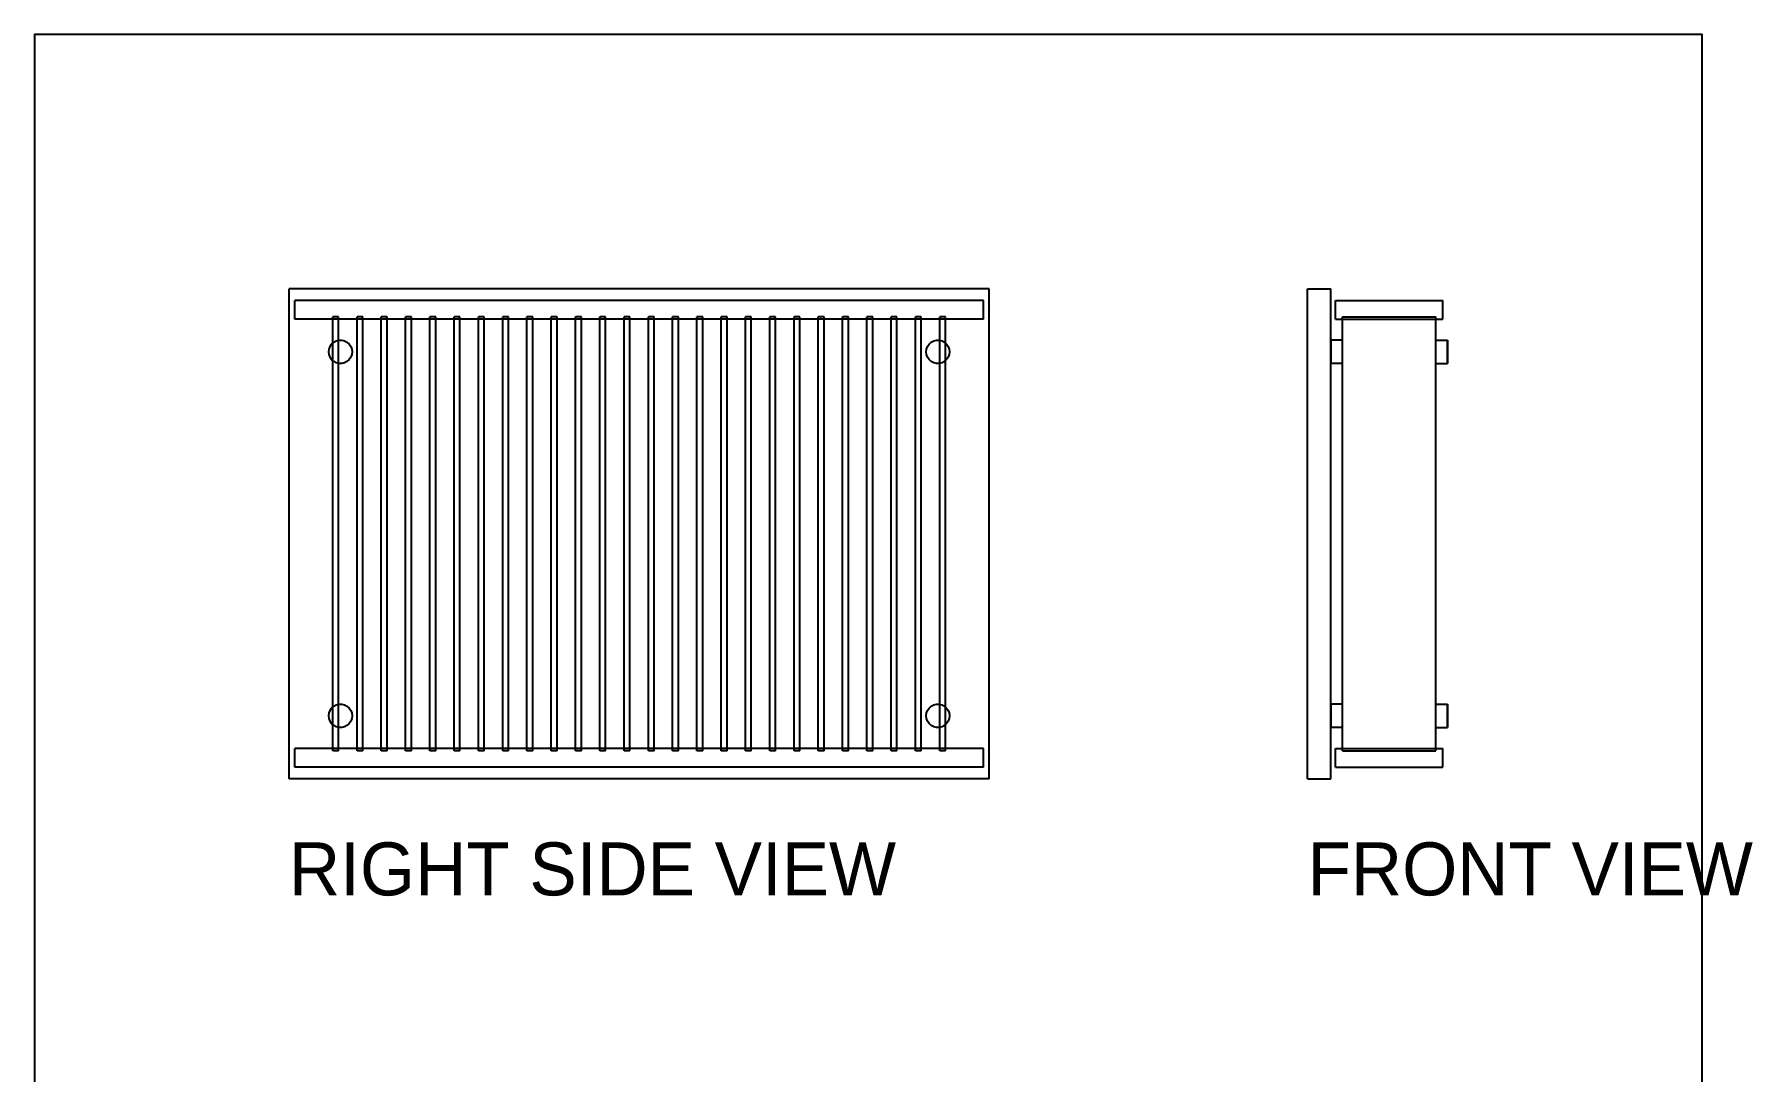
# Model space of a CAD drawing. Header units: millimetres. Extents: x -193 to -71, y -51 to 68.
# Drawn here: x -192.9 to -112, y 18.7 to 67.6 of the extents above; entities that cross this region are included whole.
import ezdxf

# ---------------------------------------------------------------- set-up
doc = ezdxf.new("R2010")
doc.units = ezdxf.units.MM
for name, color, linetype in [('BORDER', 7, 'Continuous'), ('HIDDEN', 8, 'Continuous'), ('TEXT', 5, 'Continuous'), ('VISIBLE', 7, 'Continuous')]:
    doc.layers.add(name, color=color, linetype=linetype)

msp = doc.modelspace()

# ---------------------------------------------------------------- linework, layer by layer
at = {"layer": 'BORDER'}
msp.add_lwpolyline([(-192.93, -51.47), (-114.33, -51.47), (-114.33, 67.63), (-192.93, 67.63)], close=True, dxfattribs=at)
at = {"layer": 'HIDDEN'}
for points in [[(-147.93, 55.63), (-180.93, 55.63)], [(-180.93, 32.53), (-180.93, 55.63)], [(-148.205, 55.08), (-180.655, 55.08)], [(-180.655, 54.2), (-180.655, 55.08)], [(-148.205, 54.2), (-148.205, 55.08)], [(-147.93, 32.53), (-147.93, 55.63)], [(-132.93, 55.63), (-131.83, 55.63)], [(-132.93, 32.53), (-132.93, 55.63)], [(-131.83, 32.53), (-131.83, 55.63)], [(-131.61, 55.08), (-126.55, 55.08)], [(-131.61, 54.2), (-131.61, 55.08)], [(-126.55, 54.2), (-126.55, 55.08)], [(-178.592, 54.31), (-178.867, 54.31)], [(-178.867, 54.2), (-178.867, 54.31)], [(-178.592, 54.31), (-178.867, 54.31)], [(-178.867, 33.85), (-178.867, 54.31)], [(-178.592, 54.2), (-178.592, 54.31)], [(-178.592, 33.85), (-178.592, 54.31)], [(-177.448, 54.31), (-177.723, 54.31)], [(-177.723, 54.2), (-177.723, 54.31)], [(-177.448, 54.31), (-177.723, 54.31)], [(-177.723, 33.85), (-177.723, 54.31)], [(-177.448, 54.2), (-177.448, 54.31)], [(-177.448, 33.85), (-177.448, 54.31)], [(-176.304, 54.31), (-176.579, 54.31)], [(-176.579, 54.2), (-176.579, 54.31)], [(-176.304, 54.31), (-176.579, 54.31)], [(-176.579, 33.85), (-176.579, 54.31)], [(-176.304, 54.2), (-176.304, 54.31)], [(-176.304, 33.85), (-176.304, 54.31)], [(-175.16, 54.31), (-175.435, 54.31)], [(-175.435, 54.2), (-175.435, 54.31)], [(-175.16, 54.31), (-175.435, 54.31)], [(-175.435, 33.85), (-175.435, 54.31)], [(-175.16, 54.2), (-175.16, 54.31)], [(-175.16, 33.85), (-175.16, 54.31)], [(-174.016, 54.31), (-174.291, 54.31)], [(-174.291, 54.2), (-174.291, 54.31)], [(-174.016, 54.31), (-174.291, 54.31)], [(-174.291, 33.85), (-174.291, 54.31)], [(-174.016, 54.2), (-174.016, 54.31)], [(-174.016, 33.85), (-174.016, 54.31)], [(-172.872, 54.31), (-173.147, 54.31)], [(-173.147, 54.2), (-173.147, 54.31)], [(-172.872, 54.31), (-173.147, 54.31)], [(-173.147, 33.85), (-173.147, 54.31)], [(-172.872, 54.2), (-172.872, 54.31)], [(-172.872, 33.85), (-172.872, 54.31)], [(-171.728, 54.31), (-172.003, 54.31)], [(-172.003, 54.2), (-172.003, 54.31)], [(-171.728, 54.31), (-172.003, 54.31)], [(-172.003, 33.85), (-172.003, 54.31)], [(-171.728, 54.2), (-171.728, 54.31)], [(-171.728, 33.85), (-171.728, 54.31)], [(-170.584, 54.31), (-170.859, 54.31)], [(-170.859, 54.2), (-170.859, 54.31)], [(-170.584, 54.31), (-170.859, 54.31)], [(-170.859, 33.85), (-170.859, 54.31)], [(-170.584, 54.2), (-170.584, 54.31)], [(-170.584, 33.85), (-170.584, 54.31)], [(-169.44, 54.31), (-169.715, 54.31)], [(-169.715, 54.2), (-169.715, 54.31)], [(-169.44, 54.31), (-169.715, 54.31)], [(-169.715, 33.85), (-169.715, 54.31)], [(-169.44, 54.2), (-169.44, 54.31)], [(-169.44, 33.85), (-169.44, 54.31)], [(-168.296, 54.31), (-168.571, 54.31)], [(-168.571, 54.2), (-168.571, 54.31)], [(-168.296, 54.31), (-168.571, 54.31)], [(-168.571, 33.85), (-168.571, 54.31)], [(-168.296, 54.2), (-168.296, 54.31)], [(-168.296, 33.85), (-168.296, 54.31)], [(-167.152, 54.31), (-167.427, 54.31)], [(-167.427, 54.2), (-167.427, 54.31)], [(-167.152, 54.31), (-167.427, 54.31)], [(-167.427, 33.85), (-167.427, 54.31)], [(-167.152, 54.2), (-167.152, 54.31)], [(-167.152, 33.85), (-167.152, 54.31)], [(-166.008, 54.31), (-166.283, 54.31)], [(-166.283, 54.2), (-166.283, 54.31)], [(-166.008, 54.31), (-166.283, 54.31)], [(-166.283, 33.85), (-166.283, 54.31)], [(-166.008, 54.2), (-166.008, 54.31)], [(-166.008, 33.85), (-166.008, 54.31)], [(-164.864, 54.31), (-165.139, 54.31)], [(-165.139, 54.2), (-165.139, 54.31)], [(-164.864, 54.31), (-165.139, 54.31)], [(-165.139, 33.85), (-165.139, 54.31)], [(-164.864, 54.2), (-164.864, 54.31)], [(-164.864, 33.85), (-164.864, 54.31)], [(-163.72, 54.31), (-163.995, 54.31)], [(-163.995, 54.2), (-163.995, 54.31)], [(-163.72, 54.31), (-163.995, 54.31)], [(-163.995, 33.85), (-163.995, 54.31)], [(-163.72, 54.2), (-163.72, 54.31)], [(-163.72, 33.85), (-163.72, 54.31)], [(-162.576, 54.31), (-162.851, 54.31)], [(-162.851, 54.2), (-162.851, 54.31)], [(-162.576, 54.31), (-162.851, 54.31)], [(-162.851, 33.85), (-162.851, 54.31)], [(-162.576, 54.2), (-162.576, 54.31)], [(-162.576, 33.85), (-162.576, 54.31)], [(-161.432, 54.31), (-161.707, 54.31)], [(-161.707, 54.2), (-161.707, 54.31)], [(-161.432, 54.31), (-161.707, 54.31)], [(-161.707, 33.85), (-161.707, 54.31)], [(-161.432, 54.2), (-161.432, 54.31)], [(-161.432, 33.85), (-161.432, 54.31)], [(-160.288, 54.31), (-160.563, 54.31)], [(-160.563, 54.2), (-160.563, 54.31)], [(-160.288, 54.31), (-160.563, 54.31)], [(-160.563, 33.85), (-160.563, 54.31)], [(-160.288, 54.2), (-160.288, 54.31)], [(-160.288, 33.85), (-160.288, 54.31)], [(-159.144, 54.31), (-159.419, 54.31)], [(-159.419, 54.2), (-159.419, 54.31)], [(-159.144, 54.31), (-159.419, 54.31)], [(-159.419, 33.85), (-159.419, 54.31)], [(-159.144, 54.2), (-159.144, 54.31)], [(-159.144, 33.85), (-159.144, 54.31)], [(-158, 54.31), (-158.275, 54.31)], [(-158.275, 54.2), (-158.275, 54.31)], [(-158, 54.31), (-158.275, 54.31)], [(-158.275, 33.85), (-158.275, 54.31)], [(-158, 54.2), (-158, 54.31)], [(-158, 33.85), (-158, 54.31)], [(-156.856, 54.31), (-157.131, 54.31)], [(-157.131, 54.2), (-157.131, 54.31)], [(-156.856, 54.31), (-157.131, 54.31)], [(-157.131, 33.85), (-157.131, 54.31)], [(-156.856, 54.2), (-156.856, 54.31)], [(-156.856, 33.85), (-156.856, 54.31)], [(-155.712, 54.31), (-155.987, 54.31)], [(-155.987, 54.2), (-155.987, 54.31)], [(-155.712, 54.31), (-155.987, 54.31)], [(-155.987, 33.85), (-155.987, 54.31)], [(-155.712, 54.2), (-155.712, 54.31)], [(-155.712, 33.85), (-155.712, 54.31)], [(-154.568, 54.31), (-154.843, 54.31)], [(-154.843, 54.2), (-154.843, 54.31)], [(-154.568, 54.31), (-154.843, 54.31)], [(-154.843, 33.85), (-154.843, 54.31)], [(-154.568, 54.2), (-154.568, 54.31)], [(-154.568, 33.85), (-154.568, 54.31)], [(-153.424, 54.31), (-153.699, 54.31)], [(-153.699, 54.2), (-153.699, 54.31)], [(-153.424, 54.31), (-153.699, 54.31)], [(-153.699, 33.85), (-153.699, 54.31)], [(-153.424, 54.2), (-153.424, 54.31)], [(-153.424, 33.85), (-153.424, 54.31)], [(-152.28, 54.31), (-152.555, 54.31)], [(-152.555, 54.2), (-152.555, 54.31)], [(-152.28, 54.31), (-152.555, 54.31)], [(-152.555, 33.85), (-152.555, 54.31)], [(-152.28, 54.2), (-152.28, 54.31)], [(-152.28, 33.85), (-152.28, 54.31)], [(-151.136, 54.31), (-151.411, 54.31)], [(-151.411, 54.2), (-151.411, 54.31)], [(-151.136, 54.31), (-151.411, 54.31)], [(-151.411, 33.85), (-151.411, 54.31)], [(-151.136, 54.2), (-151.136, 54.31)], [(-151.136, 33.85), (-151.136, 54.31)], [(-149.992, 54.31), (-150.267, 54.31)], [(-150.267, 54.2), (-150.267, 54.31)], [(-149.992, 54.31), (-150.267, 54.31)], [(-150.267, 33.85), (-150.267, 54.31)], [(-149.992, 54.2), (-149.992, 54.31)], [(-149.992, 33.85), (-149.992, 54.31)], [(-131.28, 54.31), (-126.88, 54.31)], [(-131.28, 54.31), (-126.88, 54.31)], [(-131.28, 33.85), (-131.28, 54.31)], [(-131.28, 33.85), (-131.28, 54.31)], [(-131.28, 54.31), (-126.88, 54.31)], [(-131.28, 54.31), (-126.88, 54.31)], [(-131.28, 33.85), (-131.28, 54.31)], [(-131.28, 33.85), (-131.28, 54.31)], [(-131.28, 54.31), (-126.88, 54.31)], [(-131.28, 54.31), (-126.88, 54.31)], [(-131.28, 33.85), (-131.28, 54.31)], [(-131.28, 33.85), (-131.28, 54.31)], [(-131.28, 54.31), (-126.88, 54.31)], [(-131.28, 54.31), (-126.88, 54.31)], [(-131.28, 33.85), (-131.28, 54.31)], [(-131.28, 33.85), (-131.28, 54.31)], [(-131.28, 54.31), (-126.88, 54.31)], [(-131.28, 54.31), (-126.88, 54.31)], [(-131.28, 33.85), (-131.28, 54.31)], [(-131.28, 33.85), (-131.28, 54.31)], [(-131.28, 54.31), (-126.88, 54.31)], [(-131.28, 54.31), (-126.88, 54.31)], [(-131.28, 33.85), (-131.28, 54.31)], [(-131.28, 33.85), (-131.28, 54.31)], [(-131.28, 54.31), (-126.88, 54.31)], [(-131.28, 54.31), (-126.88, 54.31)], [(-131.28, 33.85), (-131.28, 54.31)], [(-131.28, 33.85), (-131.28, 54.31)], [(-131.28, 54.31), (-126.88, 54.31)], [(-131.28, 54.31), (-126.88, 54.31)], [(-131.28, 33.85), (-131.28, 54.31)], [(-131.28, 33.85), (-131.28, 54.31)], [(-131.28, 54.31), (-126.88, 54.31)], [(-131.28, 54.31), (-126.88, 54.31)], [(-131.28, 33.85), (-131.28, 54.31)], [(-131.28, 33.85), (-131.28, 54.31)], [(-131.28, 54.31), (-126.88, 54.31)], [(-131.28, 54.31), (-126.88, 54.31)], [(-131.28, 33.85), (-131.28, 54.31)], [(-131.28, 33.85), (-131.28, 54.31)], [(-131.28, 54.31), (-126.88, 54.31)], [(-131.28, 54.31), (-126.88, 54.31)], [(-131.28, 33.85), (-131.28, 54.31)], [(-131.28, 33.85), (-131.28, 54.31)], [(-131.28, 54.31), (-126.88, 54.31)], [(-131.28, 54.31), (-126.88, 54.31)], [(-131.28, 33.85), (-131.28, 54.31)], [(-131.28, 33.85), (-131.28, 54.31)], [(-131.28, 54.31), (-126.88, 54.31)], [(-131.28, 54.31), (-126.88, 54.31)], [(-131.28, 33.85), (-131.28, 54.31)], [(-131.28, 33.85), (-131.28, 54.31)], [(-131.28, 54.31), (-126.88, 54.31)], [(-131.28, 54.31), (-126.88, 54.31)], [(-131.28, 33.85), (-131.28, 54.31)], [(-131.28, 33.85), (-131.28, 54.31)], [(-131.28, 54.31), (-126.88, 54.31)], [(-131.28, 54.31), (-126.88, 54.31)], [(-131.28, 33.85), (-131.28, 54.31)], [(-131.28, 33.85), (-131.28, 54.31)], [(-131.28, 54.31), (-126.88, 54.31)], [(-131.28, 54.31), (-126.88, 54.31)], [(-131.28, 33.85), (-131.28, 54.31)], [(-131.28, 33.85), (-131.28, 54.31)], [(-131.28, 54.31), (-126.88, 54.31)], [(-131.28, 54.31), (-126.88, 54.31)], [(-131.28, 33.85), (-131.28, 54.31)], [(-131.28, 33.85), (-131.28, 54.31)], [(-131.28, 54.31), (-126.88, 54.31)], [(-131.28, 54.31), (-126.88, 54.31)], [(-131.28, 33.85), (-131.28, 54.31)], [(-131.28, 33.85), (-131.28, 54.31)], [(-131.28, 54.31), (-126.88, 54.31)], [(-131.28, 54.31), (-126.88, 54.31)], [(-131.28, 33.85), (-131.28, 54.31)], [(-131.28, 33.85), (-131.28, 54.31)], [(-131.28, 54.31), (-126.88, 54.31)], [(-131.28, 54.31), (-126.88, 54.31)], [(-131.28, 33.85), (-131.28, 54.31)], [(-131.28, 33.85), (-131.28, 54.31)], [(-131.28, 54.31), (-126.88, 54.31)], [(-131.28, 54.31), (-126.88, 54.31)], [(-131.28, 33.85), (-131.28, 54.31)], [(-131.28, 33.85), (-131.28, 54.31)], [(-131.28, 54.31), (-126.88, 54.31)], [(-131.28, 54.31), (-126.88, 54.31)], [(-131.28, 33.85), (-131.28, 54.31)], [(-131.28, 33.85), (-131.28, 54.31)], [(-131.28, 54.31), (-126.88, 54.31)], [(-131.28, 54.31), (-126.88, 54.31)], [(-131.28, 33.85), (-131.28, 54.31)], [(-131.28, 33.85), (-131.28, 54.31)], [(-131.28, 54.31), (-126.88, 54.31)], [(-131.28, 54.31), (-126.88, 54.31)], [(-131.28, 33.85), (-131.28, 54.31)], [(-131.28, 33.85), (-131.28, 54.31)], [(-131.28, 54.31), (-126.88, 54.31)], [(-131.28, 54.31), (-126.88, 54.31)], [(-131.28, 33.85), (-131.28, 54.31)], [(-131.28, 33.85), (-131.28, 54.31)], [(-131.28, 54.31), (-126.88, 54.31)], [(-131.28, 54.31), (-126.88, 54.31)], [(-131.28, 33.85), (-131.28, 54.31)], [(-131.28, 54.2), (-131.28, 54.31)], [(-126.88, 33.85), (-126.88, 54.31)], [(-126.88, 33.85), (-126.88, 54.31)], [(-126.88, 33.85), (-126.88, 54.31)], [(-126.88, 33.85), (-126.88, 54.31)], [(-126.88, 33.85), (-126.88, 54.31)], [(-126.88, 33.85), (-126.88, 54.31)], [(-126.88, 33.85), (-126.88, 54.31)], [(-126.88, 33.85), (-126.88, 54.31)], [(-126.88, 33.85), (-126.88, 54.31)], [(-126.88, 33.85), (-126.88, 54.31)], [(-126.88, 33.85), (-126.88, 54.31)], [(-126.88, 33.85), (-126.88, 54.31)], [(-126.88, 33.85), (-126.88, 54.31)], [(-126.88, 33.85), (-126.88, 54.31)], [(-126.88, 33.85), (-126.88, 54.31)], [(-126.88, 33.85), (-126.88, 54.31)], [(-126.88, 33.85), (-126.88, 54.31)], [(-126.88, 33.85), (-126.88, 54.31)], [(-126.88, 33.85), (-126.88, 54.31)], [(-126.88, 33.85), (-126.88, 54.31)], [(-126.88, 33.85), (-126.88, 54.31)], [(-126.88, 33.85), (-126.88, 54.31)], [(-126.88, 33.85), (-126.88, 54.31)], [(-126.88, 33.85), (-126.88, 54.31)], [(-126.88, 33.85), (-126.88, 54.31)], [(-126.88, 33.85), (-126.88, 54.31)], [(-126.88, 33.85), (-126.88, 54.31)], [(-126.88, 33.85), (-126.88, 54.31)], [(-126.88, 33.85), (-126.88, 54.31)], [(-126.88, 33.85), (-126.88, 54.31)], [(-126.88, 33.85), (-126.88, 54.31)], [(-126.88, 33.85), (-126.88, 54.31)], [(-126.88, 33.85), (-126.88, 54.31)], [(-126.88, 33.85), (-126.88, 54.31)], [(-126.88, 33.85), (-126.88, 54.31)], [(-126.88, 33.85), (-126.88, 54.31)], [(-126.88, 33.85), (-126.88, 54.31)], [(-126.88, 33.85), (-126.88, 54.31)], [(-126.88, 33.85), (-126.88, 54.31)], [(-126.88, 33.85), (-126.88, 54.31)], [(-126.88, 33.85), (-126.88, 54.31)], [(-126.88, 33.85), (-126.88, 54.31)], [(-126.88, 33.85), (-126.88, 54.31)], [(-126.88, 33.85), (-126.88, 54.31)], [(-126.88, 33.85), (-126.88, 54.31)], [(-126.88, 33.85), (-126.88, 54.31)], [(-126.88, 33.85), (-126.88, 54.31)], [(-126.88, 33.85), (-126.88, 54.31)], [(-126.88, 33.85), (-126.88, 54.31)], [(-126.88, 33.85), (-126.88, 54.31)], [(-126.88, 33.85), (-126.88, 54.31)], [(-126.88, 54.2), (-126.88, 54.31)], [(-148.205, 54.2), (-180.655, 54.2)], [(-131.61, 54.2), (-126.55, 54.2)], [(-179.06, 52.66), (-179.044, 52.792)], [(-179.044, 52.528), (-179.06, 52.66)], [(-179.044, 52.792), (-178.997, 52.916)], [(-178.997, 52.916), (-178.922, 53.025)], [(-178.922, 53.025), (-178.822, 53.113)], [(-178.867, 52.247), (-178.867, 53.073)], [(-178.822, 53.113), (-178.705, 53.174)], [(-178.705, 53.174), (-178.576, 53.206)], [(-178.592, 52.118), (-178.592, 53.202)], [(-178.576, 53.206), (-178.444, 53.206)], [(-178.444, 53.206), (-178.315, 53.174)], [(-178.315, 53.174), (-178.198, 53.113)], [(-178.198, 53.113), (-178.098, 53.025)], [(-178.098, 53.025), (-178.023, 52.916)], [(-178.023, 52.916), (-177.976, 52.792)], [(-177.976, 52.792), (-177.96, 52.66)], [(-177.96, 52.66), (-177.976, 52.528)], [(-150.9, 52.66), (-150.884, 52.792)], [(-150.884, 52.528), (-150.9, 52.66)], [(-150.884, 52.792), (-150.837, 52.916)], [(-150.837, 52.916), (-150.762, 53.025)], [(-150.762, 53.025), (-150.662, 53.113)], [(-150.662, 53.113), (-150.545, 53.174)], [(-150.545, 53.174), (-150.416, 53.206)], [(-150.416, 53.206), (-150.284, 53.206)], [(-150.284, 53.206), (-150.155, 53.174)], [(-150.267, 52.118), (-150.267, 53.202)], [(-150.155, 53.174), (-150.038, 53.113)], [(-150.038, 53.113), (-149.938, 53.025)], [(-149.992, 52.247), (-149.992, 53.073)], [(-149.938, 53.025), (-149.863, 52.916)], [(-149.863, 52.916), (-149.816, 52.792)], [(-149.816, 52.792), (-149.8, 52.66)], [(-149.8, 52.66), (-149.816, 52.528)], [(-131.83, 53.21), (-131.83, 53.206)], [(-131.83, 53.206), (-131.83, 53.21)], [(-131.83, 53.21), (-131.83, 53.206)], [(-131.83, 53.206), (-131.83, 53.21)], [(-131.83, 53.206), (-131.83, 53.174)], [(-131.83, 53.174), (-131.83, 53.206)], [(-131.83, 53.206), (-131.83, 53.174)], [(-131.83, 53.174), (-131.83, 53.206)], [(-131.83, 53.174), (-131.83, 53.113)], [(-131.83, 53.113), (-131.83, 53.174)], [(-131.83, 53.174), (-131.83, 53.113)], [(-131.83, 53.113), (-131.83, 53.174)], [(-131.83, 53.113), (-131.83, 53.025)], [(-131.83, 53.025), (-131.83, 53.113)], [(-131.83, 53.113), (-131.83, 53.025)], [(-131.83, 53.025), (-131.83, 53.113)], [(-131.83, 53.025), (-131.83, 52.916)], [(-131.83, 52.916), (-131.83, 53.025)], [(-131.83, 53.025), (-131.83, 52.916)], [(-131.83, 52.916), (-131.83, 53.025)], [(-131.83, 52.916), (-131.83, 52.792)], [(-131.83, 52.792), (-131.83, 52.916)], [(-131.83, 52.916), (-131.83, 52.792)], [(-131.83, 52.792), (-131.83, 52.916)], [(-131.83, 52.792), (-131.83, 52.66)], [(-131.83, 52.66), (-131.83, 52.792)], [(-131.83, 52.792), (-131.83, 52.66)], [(-131.83, 52.66), (-131.83, 52.792)], [(-131.83, 52.528), (-131.83, 52.66)], [(-131.83, 52.66), (-131.83, 52.528)], [(-131.83, 52.528), (-131.83, 52.66)], [(-131.83, 52.66), (-131.83, 52.528)], [(-131.28, 52.247), (-131.28, 53.073)], [(-126.88, 52.247), (-126.88, 53.073)], [(-126.33, 53.21), (-126.33, 53.206)], [(-126.33, 53.206), (-126.33, 53.21)], [(-126.33, 53.21), (-126.33, 53.206)], [(-126.33, 53.206), (-126.33, 53.174)], [(-126.33, 53.174), (-126.33, 53.206)], [(-126.33, 53.206), (-126.33, 53.174)], [(-126.33, 53.174), (-126.33, 53.113)], [(-126.33, 53.113), (-126.33, 53.174)], [(-126.33, 53.174), (-126.33, 53.113)], [(-126.33, 53.113), (-126.33, 53.025)], [(-126.33, 53.025), (-126.33, 53.113)], [(-126.33, 53.113), (-126.33, 53.025)], [(-126.33, 53.025), (-126.33, 52.916)], [(-126.33, 52.916), (-126.33, 53.025)], [(-126.33, 53.025), (-126.33, 52.916)], [(-126.33, 52.916), (-126.33, 52.792)], [(-126.33, 52.792), (-126.33, 52.916)], [(-126.33, 52.916), (-126.33, 52.792)], [(-126.33, 52.792), (-126.33, 52.66)], [(-126.33, 52.66), (-126.33, 52.792)], [(-126.33, 52.792), (-126.33, 52.66)], [(-126.33, 52.528), (-126.33, 52.66)], [(-126.33, 52.66), (-126.33, 52.528)], [(-126.33, 52.66), (-126.33, 52.528)], [(-178.997, 52.404), (-179.044, 52.528)], [(-178.922, 52.295), (-178.997, 52.404)], [(-178.822, 52.207), (-178.922, 52.295)], [(-178.705, 52.146), (-178.822, 52.207)], [(-178.576, 52.114), (-178.705, 52.146)], [(-178.444, 52.114), (-178.576, 52.114)], [(-178.315, 52.146), (-178.444, 52.114)], [(-178.198, 52.207), (-178.315, 52.146)], [(-178.098, 52.295), (-178.198, 52.207)], [(-178.023, 52.404), (-178.098, 52.295)], [(-177.976, 52.528), (-178.023, 52.404)], [(-150.837, 52.404), (-150.884, 52.528)], [(-150.762, 52.295), (-150.837, 52.404)], [(-150.662, 52.207), (-150.762, 52.295)], [(-150.545, 52.146), (-150.662, 52.207)], [(-150.416, 52.114), (-150.545, 52.146)], [(-150.284, 52.114), (-150.416, 52.114)], [(-150.155, 52.146), (-150.284, 52.114)], [(-150.038, 52.207), (-150.155, 52.146)], [(-149.938, 52.295), (-150.038, 52.207)], [(-149.863, 52.404), (-149.938, 52.295)], [(-149.816, 52.528), (-149.863, 52.404)], [(-131.83, 52.404), (-131.83, 52.528)], [(-131.83, 52.528), (-131.83, 52.404)], [(-131.83, 52.404), (-131.83, 52.528)], [(-131.83, 52.528), (-131.83, 52.404)], [(-131.83, 52.295), (-131.83, 52.404)], [(-131.83, 52.404), (-131.83, 52.295)], [(-131.83, 52.295), (-131.83, 52.404)], [(-131.83, 52.404), (-131.83, 52.295)], [(-131.83, 52.207), (-131.83, 52.295)], [(-131.83, 52.295), (-131.83, 52.207)], [(-131.83, 52.207), (-131.83, 52.295)], [(-131.83, 52.295), (-131.83, 52.207)], [(-131.83, 52.146), (-131.83, 52.207)], [(-131.83, 52.207), (-131.83, 52.146)], [(-131.83, 52.146), (-131.83, 52.207)], [(-131.83, 52.207), (-131.83, 52.146)], [(-131.83, 52.114), (-131.83, 52.146)], [(-131.83, 52.146), (-131.83, 52.114)], [(-131.83, 52.114), (-131.83, 52.146)], [(-131.83, 52.146), (-131.83, 52.114)], [(-131.83, 52.11), (-131.83, 52.114)], [(-131.83, 52.114), (-131.83, 52.11)], [(-131.83, 52.11), (-131.83, 52.114)], [(-131.83, 52.114), (-131.83, 52.11)], [(-126.33, 52.404), (-126.33, 52.528)], [(-126.33, 52.528), (-126.33, 52.404)], [(-126.33, 52.528), (-126.33, 52.404)], [(-126.33, 52.295), (-126.33, 52.404)], [(-126.33, 52.404), (-126.33, 52.295)], [(-126.33, 52.404), (-126.33, 52.295)], [(-126.33, 52.207), (-126.33, 52.295)], [(-126.33, 52.295), (-126.33, 52.207)], [(-126.33, 52.295), (-126.33, 52.207)], [(-126.33, 52.146), (-126.33, 52.207)], [(-126.33, 52.207), (-126.33, 52.146)], [(-126.33, 52.207), (-126.33, 52.146)], [(-126.33, 52.114), (-126.33, 52.146)], [(-126.33, 52.146), (-126.33, 52.114)], [(-126.33, 52.146), (-126.33, 52.114)], [(-126.33, 52.11), (-126.33, 52.114)], [(-126.33, 52.114), (-126.33, 52.11)], [(-126.33, 52.114), (-126.33, 52.11)], [(-179.06, 35.5), (-179.044, 35.632)], [(-179.044, 35.632), (-178.997, 35.756)], [(-178.997, 35.756), (-178.922, 35.865)], [(-178.922, 35.865), (-178.822, 35.953)], [(-178.867, 35.087), (-178.867, 35.913)], [(-178.822, 35.953), (-178.705, 36.014)], [(-178.705, 36.014), (-178.576, 36.046)], [(-178.592, 34.958), (-178.592, 36.042)], [(-178.576, 36.046), (-178.444, 36.046)], [(-178.444, 36.046), (-178.315, 36.014)], [(-178.315, 36.014), (-178.198, 35.953)], [(-178.198, 35.953), (-178.098, 35.865)], [(-178.098, 35.865), (-178.023, 35.756)], [(-178.023, 35.756), (-177.976, 35.632)], [(-177.976, 35.632), (-177.96, 35.5)], [(-150.9, 35.5), (-150.884, 35.632)], [(-150.884, 35.632), (-150.837, 35.756)], [(-150.837, 35.756), (-150.762, 35.865)], [(-150.762, 35.865), (-150.662, 35.953)], [(-150.662, 35.953), (-150.545, 36.014)], [(-150.545, 36.014), (-150.416, 36.046)], [(-150.416, 36.046), (-150.284, 36.046)], [(-150.284, 36.046), (-150.155, 36.014)], [(-150.267, 34.958), (-150.267, 36.042)], [(-150.155, 36.014), (-150.038, 35.953)], [(-150.038, 35.953), (-149.938, 35.865)], [(-149.992, 35.087), (-149.992, 35.913)], [(-149.938, 35.865), (-149.863, 35.756)], [(-149.863, 35.756), (-149.816, 35.632)], [(-149.816, 35.632), (-149.8, 35.5)], [(-131.83, 36.05), (-131.83, 36.046)], [(-131.83, 36.046), (-131.83, 36.05)], [(-131.83, 36.05), (-131.83, 36.046)], [(-131.83, 36.046), (-131.83, 36.05)], [(-131.83, 36.046), (-131.83, 36.014)], [(-131.83, 36.014), (-131.83, 36.046)], [(-131.83, 36.046), (-131.83, 36.014)], [(-131.83, 36.014), (-131.83, 36.046)], [(-131.83, 36.014), (-131.83, 35.953)], [(-131.83, 35.953), (-131.83, 36.014)], [(-131.83, 36.014), (-131.83, 35.953)], [(-131.83, 35.953), (-131.83, 36.014)], [(-131.83, 35.953), (-131.83, 35.865)], [(-131.83, 35.865), (-131.83, 35.953)], [(-131.83, 35.953), (-131.83, 35.865)], [(-131.83, 35.865), (-131.83, 35.953)], [(-131.83, 35.865), (-131.83, 35.756)], [(-131.83, 35.756), (-131.83, 35.865)], [(-131.83, 35.865), (-131.83, 35.756)], [(-131.83, 35.756), (-131.83, 35.865)], [(-131.83, 35.756), (-131.83, 35.632)], [(-131.83, 35.632), (-131.83, 35.756)], [(-131.83, 35.756), (-131.83, 35.632)], [(-131.83, 35.632), (-131.83, 35.756)], [(-131.83, 35.632), (-131.83, 35.5)], [(-131.83, 35.5), (-131.83, 35.632)], [(-131.83, 35.632), (-131.83, 35.5)], [(-131.83, 35.5), (-131.83, 35.632)], [(-131.28, 35.087), (-131.28, 35.913)], [(-126.88, 35.087), (-126.88, 35.913)], [(-126.33, 36.05), (-126.33, 36.046)], [(-126.33, 36.046), (-126.33, 36.05)], [(-126.33, 36.05), (-126.33, 36.046)], [(-126.33, 36.046), (-126.33, 36.014)], [(-126.33, 36.014), (-126.33, 36.046)], [(-126.33, 36.046), (-126.33, 36.014)], [(-126.33, 36.014), (-126.33, 35.953)], [(-126.33, 35.953), (-126.33, 36.014)], [(-126.33, 36.014), (-126.33, 35.953)], [(-126.33, 35.953), (-126.33, 35.865)], [(-126.33, 35.865), (-126.33, 35.953)], [(-126.33, 35.953), (-126.33, 35.865)], [(-126.33, 35.865), (-126.33, 35.756)], [(-126.33, 35.756), (-126.33, 35.865)], [(-126.33, 35.865), (-126.33, 35.756)], [(-126.33, 35.756), (-126.33, 35.632)], [(-126.33, 35.632), (-126.33, 35.756)], [(-126.33, 35.756), (-126.33, 35.632)], [(-126.33, 35.632), (-126.33, 35.5)], [(-126.33, 35.5), (-126.33, 35.632)], [(-126.33, 35.632), (-126.33, 35.5)], [(-179.044, 35.368), (-179.06, 35.5)], [(-178.997, 35.244), (-179.044, 35.368)], [(-178.922, 35.135), (-178.997, 35.244)], [(-178.822, 35.047), (-178.922, 35.135)], [(-178.705, 34.986), (-178.822, 35.047)], [(-178.576, 34.954), (-178.705, 34.986)], [(-178.444, 34.954), (-178.576, 34.954)], [(-178.315, 34.986), (-178.444, 34.954)], [(-178.198, 35.047), (-178.315, 34.986)], [(-178.098, 35.135), (-178.198, 35.047)], [(-178.023, 35.244), (-178.098, 35.135)], [(-177.976, 35.368), (-178.023, 35.244)], [(-177.96, 35.5), (-177.976, 35.368)], [(-150.884, 35.368), (-150.9, 35.5)], [(-150.837, 35.244), (-150.884, 35.368)], [(-150.762, 35.135), (-150.837, 35.244)], [(-150.662, 35.047), (-150.762, 35.135)], [(-150.545, 34.986), (-150.662, 35.047)], [(-150.416, 34.954), (-150.545, 34.986)], [(-150.284, 34.954), (-150.416, 34.954)], [(-150.155, 34.986), (-150.284, 34.954)], [(-150.038, 35.047), (-150.155, 34.986)], [(-149.938, 35.135), (-150.038, 35.047)], [(-149.863, 35.244), (-149.938, 35.135)], [(-149.816, 35.368), (-149.863, 35.244)], [(-149.8, 35.5), (-149.816, 35.368)], [(-131.83, 35.368), (-131.83, 35.5)], [(-131.83, 35.5), (-131.83, 35.368)], [(-131.83, 35.368), (-131.83, 35.5)], [(-131.83, 35.5), (-131.83, 35.368)], [(-131.83, 35.244), (-131.83, 35.368)], [(-131.83, 35.368), (-131.83, 35.244)], [(-131.83, 35.244), (-131.83, 35.368)], [(-131.83, 35.368), (-131.83, 35.244)], [(-131.83, 35.135), (-131.83, 35.244)], [(-131.83, 35.244), (-131.83, 35.135)], [(-131.83, 35.135), (-131.83, 35.244)], [(-131.83, 35.244), (-131.83, 35.135)], [(-131.83, 35.047), (-131.83, 35.135)], [(-131.83, 35.135), (-131.83, 35.047)], [(-131.83, 35.047), (-131.83, 35.135)], [(-131.83, 35.135), (-131.83, 35.047)], [(-131.83, 34.986), (-131.83, 35.047)], [(-131.83, 35.047), (-131.83, 34.986)], [(-131.83, 34.986), (-131.83, 35.047)], [(-131.83, 35.047), (-131.83, 34.986)], [(-131.83, 34.954), (-131.83, 34.986)], [(-131.83, 34.986), (-131.83, 34.954)], [(-131.83, 34.954), (-131.83, 34.986)], [(-131.83, 34.986), (-131.83, 34.954)], [(-131.83, 34.95), (-131.83, 34.954)], [(-131.83, 34.954), (-131.83, 34.95)], [(-131.83, 34.95), (-131.83, 34.954)], [(-131.83, 34.954), (-131.83, 34.95)], [(-126.33, 35.368), (-126.33, 35.5)], [(-126.33, 35.5), (-126.33, 35.368)], [(-126.33, 35.5), (-126.33, 35.368)], [(-126.33, 35.244), (-126.33, 35.368)], [(-126.33, 35.368), (-126.33, 35.244)], [(-126.33, 35.368), (-126.33, 35.244)], [(-126.33, 35.135), (-126.33, 35.244)], [(-126.33, 35.244), (-126.33, 35.135)], [(-126.33, 35.244), (-126.33, 35.135)], [(-126.33, 35.047), (-126.33, 35.135)], [(-126.33, 35.135), (-126.33, 35.047)], [(-126.33, 35.135), (-126.33, 35.047)], [(-126.33, 34.986), (-126.33, 35.047)], [(-126.33, 35.047), (-126.33, 34.986)], [(-126.33, 35.047), (-126.33, 34.986)], [(-126.33, 34.954), (-126.33, 34.986)], [(-126.33, 34.986), (-126.33, 34.954)], [(-126.33, 34.986), (-126.33, 34.954)], [(-126.33, 34.95), (-126.33, 34.954)], [(-126.33, 34.954), (-126.33, 34.95)], [(-126.33, 34.954), (-126.33, 34.95)], [(-148.205, 33.96), (-180.655, 33.96)], [(-180.655, 33.08), (-180.655, 33.96)], [(-178.867, 33.85), (-178.867, 33.96)], [(-178.592, 33.85), (-178.867, 33.85)], [(-178.592, 33.85), (-178.867, 33.85)], [(-178.592, 33.85), (-178.592, 33.96)], [(-177.723, 33.85), (-177.723, 33.96)], [(-177.448, 33.85), (-177.723, 33.85)], [(-177.448, 33.85), (-177.723, 33.85)], [(-177.448, 33.85), (-177.448, 33.96)], [(-176.579, 33.85), (-176.579, 33.96)], [(-176.304, 33.85), (-176.579, 33.85)], [(-176.304, 33.85), (-176.579, 33.85)], [(-176.304, 33.85), (-176.304, 33.96)], [(-175.435, 33.85), (-175.435, 33.96)], [(-175.16, 33.85), (-175.435, 33.85)], [(-175.16, 33.85), (-175.435, 33.85)], [(-175.16, 33.85), (-175.16, 33.96)], [(-174.291, 33.85), (-174.291, 33.96)], [(-174.016, 33.85), (-174.291, 33.85)], [(-174.016, 33.85), (-174.291, 33.85)], [(-174.016, 33.85), (-174.016, 33.96)], [(-173.147, 33.85), (-173.147, 33.96)], [(-172.872, 33.85), (-173.147, 33.85)], [(-172.872, 33.85), (-173.147, 33.85)], [(-172.872, 33.85), (-172.872, 33.96)], [(-172.003, 33.85), (-172.003, 33.96)], [(-171.728, 33.85), (-172.003, 33.85)], [(-171.728, 33.85), (-172.003, 33.85)], [(-171.728, 33.85), (-171.728, 33.96)], [(-170.859, 33.85), (-170.859, 33.96)], [(-170.584, 33.85), (-170.859, 33.85)], [(-170.584, 33.85), (-170.859, 33.85)], [(-170.584, 33.85), (-170.584, 33.96)], [(-169.715, 33.85), (-169.715, 33.96)], [(-169.44, 33.85), (-169.715, 33.85)], [(-169.44, 33.85), (-169.715, 33.85)], [(-169.44, 33.85), (-169.44, 33.96)], [(-168.571, 33.85), (-168.571, 33.96)], [(-168.296, 33.85), (-168.571, 33.85)], [(-168.296, 33.85), (-168.571, 33.85)], [(-168.296, 33.85), (-168.296, 33.96)], [(-167.427, 33.85), (-167.427, 33.96)], [(-167.152, 33.85), (-167.427, 33.85)], [(-167.152, 33.85), (-167.427, 33.85)], [(-167.152, 33.85), (-167.152, 33.96)], [(-166.283, 33.85), (-166.283, 33.96)], [(-166.008, 33.85), (-166.283, 33.85)], [(-166.008, 33.85), (-166.283, 33.85)], [(-166.008, 33.85), (-166.008, 33.96)], [(-165.139, 33.85), (-165.139, 33.96)], [(-164.864, 33.85), (-165.139, 33.85)], [(-164.864, 33.85), (-165.139, 33.85)], [(-164.864, 33.85), (-164.864, 33.96)], [(-163.995, 33.85), (-163.995, 33.96)], [(-163.72, 33.85), (-163.995, 33.85)], [(-163.72, 33.85), (-163.995, 33.85)], [(-163.72, 33.85), (-163.72, 33.96)], [(-162.851, 33.85), (-162.851, 33.96)], [(-162.576, 33.85), (-162.851, 33.85)], [(-162.576, 33.85), (-162.851, 33.85)], [(-162.576, 33.85), (-162.576, 33.96)], [(-161.707, 33.85), (-161.707, 33.96)], [(-161.432, 33.85), (-161.707, 33.85)], [(-161.432, 33.85), (-161.707, 33.85)], [(-161.432, 33.85), (-161.432, 33.96)], [(-160.563, 33.85), (-160.563, 33.96)], [(-160.288, 33.85), (-160.563, 33.85)], [(-160.288, 33.85), (-160.563, 33.85)], [(-160.288, 33.85), (-160.288, 33.96)], [(-159.419, 33.85), (-159.419, 33.96)], [(-159.144, 33.85), (-159.419, 33.85)], [(-159.144, 33.85), (-159.419, 33.85)], [(-159.144, 33.85), (-159.144, 33.96)], [(-158.275, 33.85), (-158.275, 33.96)], [(-158, 33.85), (-158.275, 33.85)], [(-158, 33.85), (-158.275, 33.85)], [(-158, 33.85), (-158, 33.96)], [(-157.131, 33.85), (-157.131, 33.96)], [(-156.856, 33.85), (-157.131, 33.85)], [(-156.856, 33.85), (-157.131, 33.85)], [(-156.856, 33.85), (-156.856, 33.96)], [(-155.987, 33.85), (-155.987, 33.96)], [(-155.712, 33.85), (-155.987, 33.85)], [(-155.712, 33.85), (-155.987, 33.85)], [(-155.712, 33.85), (-155.712, 33.96)], [(-154.843, 33.85), (-154.843, 33.96)], [(-154.568, 33.85), (-154.843, 33.85)], [(-154.568, 33.85), (-154.843, 33.85)], [(-154.568, 33.85), (-154.568, 33.96)], [(-153.699, 33.85), (-153.699, 33.96)], [(-153.424, 33.85), (-153.699, 33.85)], [(-153.424, 33.85), (-153.699, 33.85)], [(-153.424, 33.85), (-153.424, 33.96)], [(-152.555, 33.85), (-152.555, 33.96)], [(-152.28, 33.85), (-152.555, 33.85)], [(-152.28, 33.85), (-152.555, 33.85)], [(-152.28, 33.85), (-152.28, 33.96)], [(-151.411, 33.85), (-151.411, 33.96)], [(-151.136, 33.85), (-151.411, 33.85)], [(-151.136, 33.85), (-151.411, 33.85)], [(-151.136, 33.85), (-151.136, 33.96)], [(-150.267, 33.85), (-150.267, 33.96)], [(-149.992, 33.85), (-150.267, 33.85)], [(-149.992, 33.85), (-150.267, 33.85)], [(-149.992, 33.85), (-149.992, 33.96)], [(-148.205, 33.08), (-148.205, 33.96)], [(-131.61, 33.96), (-126.55, 33.96)], [(-131.61, 33.08), (-131.61, 33.96)], [(-131.28, 33.85), (-131.28, 33.96)], [(-131.28, 33.85), (-126.88, 33.85)], [(-131.28, 33.85), (-126.88, 33.85)], [(-131.28, 33.85), (-126.88, 33.85)], [(-131.28, 33.85), (-126.88, 33.85)], [(-131.28, 33.85), (-126.88, 33.85)], [(-131.28, 33.85), (-126.88, 33.85)], [(-131.28, 33.85), (-126.88, 33.85)], [(-131.28, 33.85), (-126.88, 33.85)], [(-131.28, 33.85), (-126.88, 33.85)], [(-131.28, 33.85), (-126.88, 33.85)], [(-131.28, 33.85), (-126.88, 33.85)], [(-131.28, 33.85), (-126.88, 33.85)], [(-131.28, 33.85), (-126.88, 33.85)], [(-131.28, 33.85), (-126.88, 33.85)], [(-131.28, 33.85), (-126.88, 33.85)], [(-131.28, 33.85), (-126.88, 33.85)], [(-131.28, 33.85), (-126.88, 33.85)], [(-131.28, 33.85), (-126.88, 33.85)], [(-131.28, 33.85), (-126.88, 33.85)], [(-131.28, 33.85), (-126.88, 33.85)], [(-131.28, 33.85), (-126.88, 33.85)], [(-131.28, 33.85), (-126.88, 33.85)], [(-131.28, 33.85), (-126.88, 33.85)], [(-131.28, 33.85), (-126.88, 33.85)], [(-131.28, 33.85), (-126.88, 33.85)], [(-131.28, 33.85), (-126.88, 33.85)], [(-131.28, 33.85), (-126.88, 33.85)], [(-131.28, 33.85), (-126.88, 33.85)], [(-131.28, 33.85), (-126.88, 33.85)], [(-131.28, 33.85), (-126.88, 33.85)], [(-131.28, 33.85), (-126.88, 33.85)], [(-131.28, 33.85), (-126.88, 33.85)], [(-131.28, 33.85), (-126.88, 33.85)], [(-131.28, 33.85), (-126.88, 33.85)], [(-131.28, 33.85), (-126.88, 33.85)], [(-131.28, 33.85), (-126.88, 33.85)], [(-131.28, 33.85), (-126.88, 33.85)], [(-131.28, 33.85), (-126.88, 33.85)], [(-131.28, 33.85), (-126.88, 33.85)], [(-131.28, 33.85), (-126.88, 33.85)], [(-131.28, 33.85), (-126.88, 33.85)], [(-131.28, 33.85), (-126.88, 33.85)], [(-131.28, 33.85), (-126.88, 33.85)], [(-131.28, 33.85), (-126.88, 33.85)], [(-131.28, 33.85), (-126.88, 33.85)], [(-131.28, 33.85), (-126.88, 33.85)], [(-131.28, 33.85), (-126.88, 33.85)], [(-131.28, 33.85), (-126.88, 33.85)], [(-131.28, 33.85), (-126.88, 33.85)], [(-131.28, 33.85), (-126.88, 33.85)], [(-131.28, 33.85), (-126.88, 33.85)], [(-131.28, 33.85), (-126.88, 33.85)], [(-126.88, 33.85), (-126.88, 33.96)], [(-126.55, 33.08), (-126.55, 33.96)], [(-147.93, 32.53), (-180.93, 32.53)], [(-148.205, 33.08), (-180.655, 33.08)], [(-132.93, 32.53), (-131.83, 32.53)], [(-131.61, 33.08), (-126.55, 33.08)]]:
    msp.add_lwpolyline(points, dxfattribs=at)
at = {"layer": 'VISIBLE'}
for points in [[(-147.93, 55.63), (-180.93, 55.63)], [(-180.93, 32.53), (-180.93, 55.63)], [(-148.205, 55.08), (-180.655, 55.08)], [(-180.655, 54.2), (-180.655, 55.08)], [(-148.205, 54.2), (-148.205, 55.08)], [(-147.93, 32.53), (-147.93, 55.63)], [(-132.93, 55.63), (-131.83, 55.63)], [(-132.93, 32.53), (-132.93, 55.63)], [(-131.83, 32.53), (-131.83, 55.63)], [(-131.61, 55.08), (-126.55, 55.08)], [(-131.61, 54.2), (-131.61, 55.08)], [(-126.55, 54.2), (-126.55, 55.08)], [(-148.205, 54.2), (-180.655, 54.2)], [(-178.867, 53.073), (-178.867, 54.2)], [(-178.592, 53.202), (-178.592, 54.2)], [(-177.723, 33.96), (-177.723, 54.2)], [(-177.448, 33.96), (-177.448, 54.2)], [(-176.579, 33.96), (-176.579, 54.2)], [(-176.304, 33.96), (-176.304, 54.2)], [(-175.435, 33.96), (-175.435, 54.2)], [(-175.16, 33.96), (-175.16, 54.2)], [(-174.291, 33.96), (-174.291, 54.2)], [(-174.016, 33.96), (-174.016, 54.2)], [(-173.147, 33.96), (-173.147, 54.2)], [(-172.872, 33.96), (-172.872, 54.2)], [(-172.003, 33.96), (-172.003, 54.2)], [(-171.728, 33.96), (-171.728, 54.2)], [(-170.859, 33.96), (-170.859, 54.2)], [(-170.584, 33.96), (-170.584, 54.2)], [(-169.715, 33.96), (-169.715, 54.2)], [(-169.44, 33.96), (-169.44, 54.2)], [(-168.571, 33.96), (-168.571, 54.2)], [(-168.296, 33.96), (-168.296, 54.2)], [(-167.427, 33.96), (-167.427, 54.2)], [(-167.152, 33.96), (-167.152, 54.2)], [(-166.283, 33.96), (-166.283, 54.2)], [(-166.008, 33.96), (-166.008, 54.2)], [(-165.139, 33.96), (-165.139, 54.2)], [(-164.864, 33.96), (-164.864, 54.2)], [(-163.995, 33.96), (-163.995, 54.2)], [(-163.72, 33.96), (-163.72, 54.2)], [(-162.851, 33.96), (-162.851, 54.2)], [(-162.576, 33.96), (-162.576, 54.2)], [(-161.707, 33.96), (-161.707, 54.2)], [(-161.432, 33.96), (-161.432, 54.2)], [(-160.563, 33.96), (-160.563, 54.2)], [(-160.288, 33.96), (-160.288, 54.2)], [(-159.419, 33.96), (-159.419, 54.2)], [(-159.144, 33.96), (-159.144, 54.2)], [(-158.275, 33.96), (-158.275, 54.2)], [(-158, 33.96), (-158, 54.2)], [(-157.131, 33.96), (-157.131, 54.2)], [(-156.856, 33.96), (-156.856, 54.2)], [(-155.987, 33.96), (-155.987, 54.2)], [(-155.712, 33.96), (-155.712, 54.2)], [(-154.843, 33.96), (-154.843, 54.2)], [(-154.568, 33.96), (-154.568, 54.2)], [(-153.699, 33.96), (-153.699, 54.2)], [(-153.424, 33.96), (-153.424, 54.2)], [(-152.555, 33.96), (-152.555, 54.2)], [(-152.28, 33.96), (-152.28, 54.2)], [(-151.411, 33.96), (-151.411, 54.2)], [(-151.136, 33.96), (-151.136, 54.2)], [(-150.267, 53.202), (-150.267, 54.2)], [(-149.992, 53.073), (-149.992, 54.2)], [(-131.61, 54.2), (-126.55, 54.2)], [(-131.28, 53.073), (-131.28, 54.2)], [(-126.88, 53.073), (-126.88, 54.2)], [(-179.06, 52.66), (-179.044, 52.792)], [(-179.044, 52.528), (-179.06, 52.66)], [(-179.044, 52.792), (-178.997, 52.916)], [(-178.997, 52.916), (-178.922, 53.025)], [(-178.922, 53.025), (-178.822, 53.113)], [(-178.822, 53.113), (-178.705, 53.174)], [(-178.705, 53.174), (-178.576, 53.206)], [(-178.576, 53.206), (-178.444, 53.206)], [(-178.444, 53.206), (-178.315, 53.174)], [(-178.315, 53.174), (-178.198, 53.113)], [(-178.198, 53.113), (-178.098, 53.025)], [(-178.098, 53.025), (-178.023, 52.916)], [(-178.023, 52.916), (-177.976, 52.792)], [(-177.976, 52.792), (-177.96, 52.66)], [(-177.96, 52.66), (-177.976, 52.528)], [(-150.9, 52.66), (-150.884, 52.792)], [(-150.884, 52.528), (-150.9, 52.66)], [(-150.884, 52.792), (-150.837, 52.916)], [(-150.837, 52.916), (-150.762, 53.025)], [(-150.762, 53.025), (-150.662, 53.113)], [(-150.662, 53.113), (-150.545, 53.174)], [(-150.545, 53.174), (-150.416, 53.206)], [(-150.416, 53.206), (-150.284, 53.206)], [(-150.284, 53.206), (-150.155, 53.174)], [(-150.155, 53.174), (-150.038, 53.113)], [(-150.038, 53.113), (-149.938, 53.025)], [(-149.938, 53.025), (-149.863, 52.916)], [(-149.863, 52.916), (-149.816, 52.792)], [(-149.816, 52.792), (-149.8, 52.66)], [(-149.8, 52.66), (-149.816, 52.528)], [(-131.28, 53.21), (-131.83, 53.21)], [(-126.88, 53.21), (-126.33, 53.21)], [(-126.33, 53.206), (-126.33, 53.21)], [(-126.33, 53.174), (-126.33, 53.206)], [(-126.33, 53.113), (-126.33, 53.174)], [(-126.33, 53.025), (-126.33, 53.113)], [(-126.33, 52.916), (-126.33, 53.025)], [(-126.33, 52.792), (-126.33, 52.916)], [(-126.33, 52.66), (-126.33, 52.792)], [(-126.33, 52.528), (-126.33, 52.66)], [(-178.997, 52.404), (-179.044, 52.528)], [(-178.922, 52.295), (-178.997, 52.404)], [(-178.822, 52.207), (-178.922, 52.295)], [(-178.867, 35.913), (-178.867, 52.247)], [(-178.705, 52.146), (-178.822, 52.207)], [(-178.576, 52.114), (-178.705, 52.146)], [(-178.592, 36.042), (-178.592, 52.118)], [(-178.444, 52.114), (-178.576, 52.114)], [(-178.315, 52.146), (-178.444, 52.114)], [(-178.198, 52.207), (-178.315, 52.146)], [(-178.098, 52.295), (-178.198, 52.207)], [(-178.023, 52.404), (-178.098, 52.295)], [(-177.976, 52.528), (-178.023, 52.404)], [(-150.837, 52.404), (-150.884, 52.528)], [(-150.762, 52.295), (-150.837, 52.404)], [(-150.662, 52.207), (-150.762, 52.295)], [(-150.545, 52.146), (-150.662, 52.207)], [(-150.416, 52.114), (-150.545, 52.146)], [(-150.284, 52.114), (-150.416, 52.114)], [(-150.155, 52.146), (-150.284, 52.114)], [(-150.267, 36.042), (-150.267, 52.118)], [(-150.038, 52.207), (-150.155, 52.146)], [(-149.938, 52.295), (-150.038, 52.207)], [(-149.992, 35.913), (-149.992, 52.247)], [(-149.863, 52.404), (-149.938, 52.295)], [(-149.816, 52.528), (-149.863, 52.404)], [(-131.28, 52.11), (-131.83, 52.11)], [(-131.28, 35.913), (-131.28, 52.247)], [(-126.88, 35.913), (-126.88, 52.247)], [(-126.88, 52.11), (-126.33, 52.11)], [(-126.33, 52.404), (-126.33, 52.528)], [(-126.33, 52.295), (-126.33, 52.404)], [(-126.33, 52.207), (-126.33, 52.295)], [(-126.33, 52.146), (-126.33, 52.207)], [(-126.33, 52.114), (-126.33, 52.146)], [(-126.33, 52.11), (-126.33, 52.114)], [(-179.06, 35.5), (-179.044, 35.632)], [(-179.044, 35.632), (-178.997, 35.756)], [(-178.997, 35.756), (-178.922, 35.865)], [(-178.922, 35.865), (-178.822, 35.953)], [(-178.822, 35.953), (-178.705, 36.014)], [(-178.705, 36.014), (-178.576, 36.046)], [(-178.576, 36.046), (-178.444, 36.046)], [(-178.444, 36.046), (-178.315, 36.014)], [(-178.315, 36.014), (-178.198, 35.953)], [(-178.198, 35.953), (-178.098, 35.865)], [(-178.098, 35.865), (-178.023, 35.756)], [(-178.023, 35.756), (-177.976, 35.632)], [(-177.976, 35.632), (-177.96, 35.5)], [(-150.9, 35.5), (-150.884, 35.632)], [(-150.884, 35.632), (-150.837, 35.756)], [(-150.837, 35.756), (-150.762, 35.865)], [(-150.762, 35.865), (-150.662, 35.953)], [(-150.662, 35.953), (-150.545, 36.014)], [(-150.545, 36.014), (-150.416, 36.046)], [(-150.416, 36.046), (-150.284, 36.046)], [(-150.284, 36.046), (-150.155, 36.014)], [(-150.155, 36.014), (-150.038, 35.953)], [(-150.038, 35.953), (-149.938, 35.865)], [(-149.938, 35.865), (-149.863, 35.756)], [(-149.863, 35.756), (-149.816, 35.632)], [(-149.816, 35.632), (-149.8, 35.5)], [(-131.28, 36.05), (-131.83, 36.05)], [(-126.88, 36.05), (-126.33, 36.05)], [(-126.33, 36.046), (-126.33, 36.05)], [(-126.33, 36.014), (-126.33, 36.046)], [(-126.33, 35.953), (-126.33, 36.014)], [(-126.33, 35.865), (-126.33, 35.953)], [(-126.33, 35.756), (-126.33, 35.865)], [(-126.33, 35.632), (-126.33, 35.756)], [(-126.33, 35.5), (-126.33, 35.632)], [(-179.044, 35.368), (-179.06, 35.5)], [(-178.997, 35.244), (-179.044, 35.368)], [(-178.922, 35.135), (-178.997, 35.244)], [(-178.822, 35.047), (-178.922, 35.135)], [(-178.867, 33.96), (-178.867, 35.087)], [(-178.705, 34.986), (-178.822, 35.047)], [(-178.576, 34.954), (-178.705, 34.986)], [(-178.592, 33.96), (-178.592, 34.958)], [(-178.444, 34.954), (-178.576, 34.954)], [(-178.315, 34.986), (-178.444, 34.954)], [(-178.198, 35.047), (-178.315, 34.986)], [(-178.098, 35.135), (-178.198, 35.047)], [(-178.023, 35.244), (-178.098, 35.135)], [(-177.976, 35.368), (-178.023, 35.244)], [(-177.96, 35.5), (-177.976, 35.368)], [(-150.884, 35.368), (-150.9, 35.5)], [(-150.837, 35.244), (-150.884, 35.368)], [(-150.762, 35.135), (-150.837, 35.244)], [(-150.662, 35.047), (-150.762, 35.135)], [(-150.545, 34.986), (-150.662, 35.047)], [(-150.416, 34.954), (-150.545, 34.986)], [(-150.284, 34.954), (-150.416, 34.954)], [(-150.155, 34.986), (-150.284, 34.954)], [(-150.267, 33.96), (-150.267, 34.958)], [(-150.038, 35.047), (-150.155, 34.986)], [(-149.938, 35.135), (-150.038, 35.047)], [(-149.992, 33.96), (-149.992, 35.087)], [(-149.863, 35.244), (-149.938, 35.135)], [(-149.816, 35.368), (-149.863, 35.244)], [(-149.8, 35.5), (-149.816, 35.368)], [(-131.28, 34.95), (-131.83, 34.95)], [(-131.28, 33.96), (-131.28, 35.087)], [(-126.88, 33.96), (-126.88, 35.087)], [(-126.88, 34.95), (-126.33, 34.95)], [(-126.33, 35.368), (-126.33, 35.5)], [(-126.33, 35.244), (-126.33, 35.368)], [(-126.33, 35.135), (-126.33, 35.244)], [(-126.33, 35.047), (-126.33, 35.135)], [(-126.33, 34.986), (-126.33, 35.047)], [(-126.33, 34.954), (-126.33, 34.986)], [(-126.33, 34.95), (-126.33, 34.954)], [(-148.205, 33.96), (-180.655, 33.96)], [(-180.655, 33.08), (-180.655, 33.96)], [(-148.205, 33.08), (-148.205, 33.96)], [(-131.61, 33.96), (-126.55, 33.96)], [(-131.61, 33.08), (-131.61, 33.96)], [(-126.55, 33.08), (-126.55, 33.96)], [(-147.93, 32.53), (-180.93, 32.53)], [(-148.205, 33.08), (-180.655, 33.08)], [(-132.93, 32.53), (-131.83, 32.53)], [(-131.61, 33.08), (-126.55, 33.08)]]:
    msp.add_lwpolyline(points, dxfattribs=at)

# ---------------------------------------------------------------- texts
at = {"layer": 'TEXT'}
for s, p in [('RIGHT SIDE VIEW', (-180.93, 27.03)), ('FRONT VIEW', (-132.93, 27.03))]:
    msp.add_text(s, height=2.5, dxfattribs=at).set_placement(p)

doc.saveas('drawing.dxf')
